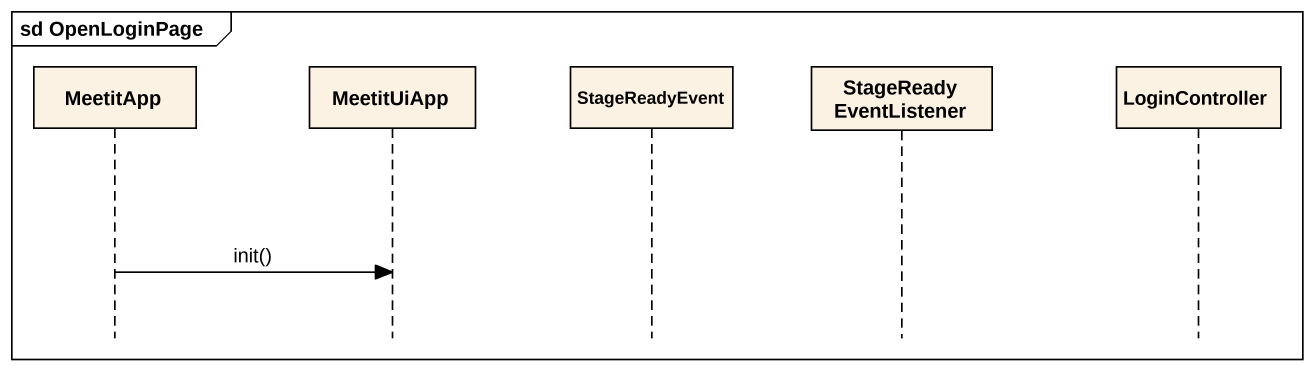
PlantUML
@startuml
mainframe sd OpenLoginPage
hide footbox
participant MeetitApp
participant MeetitUiApp
participant StageReadyEvent
participant StageReadyEventListener
participant LoginController

MeetitApp -> MeetitUiApp : init()
@enduml
